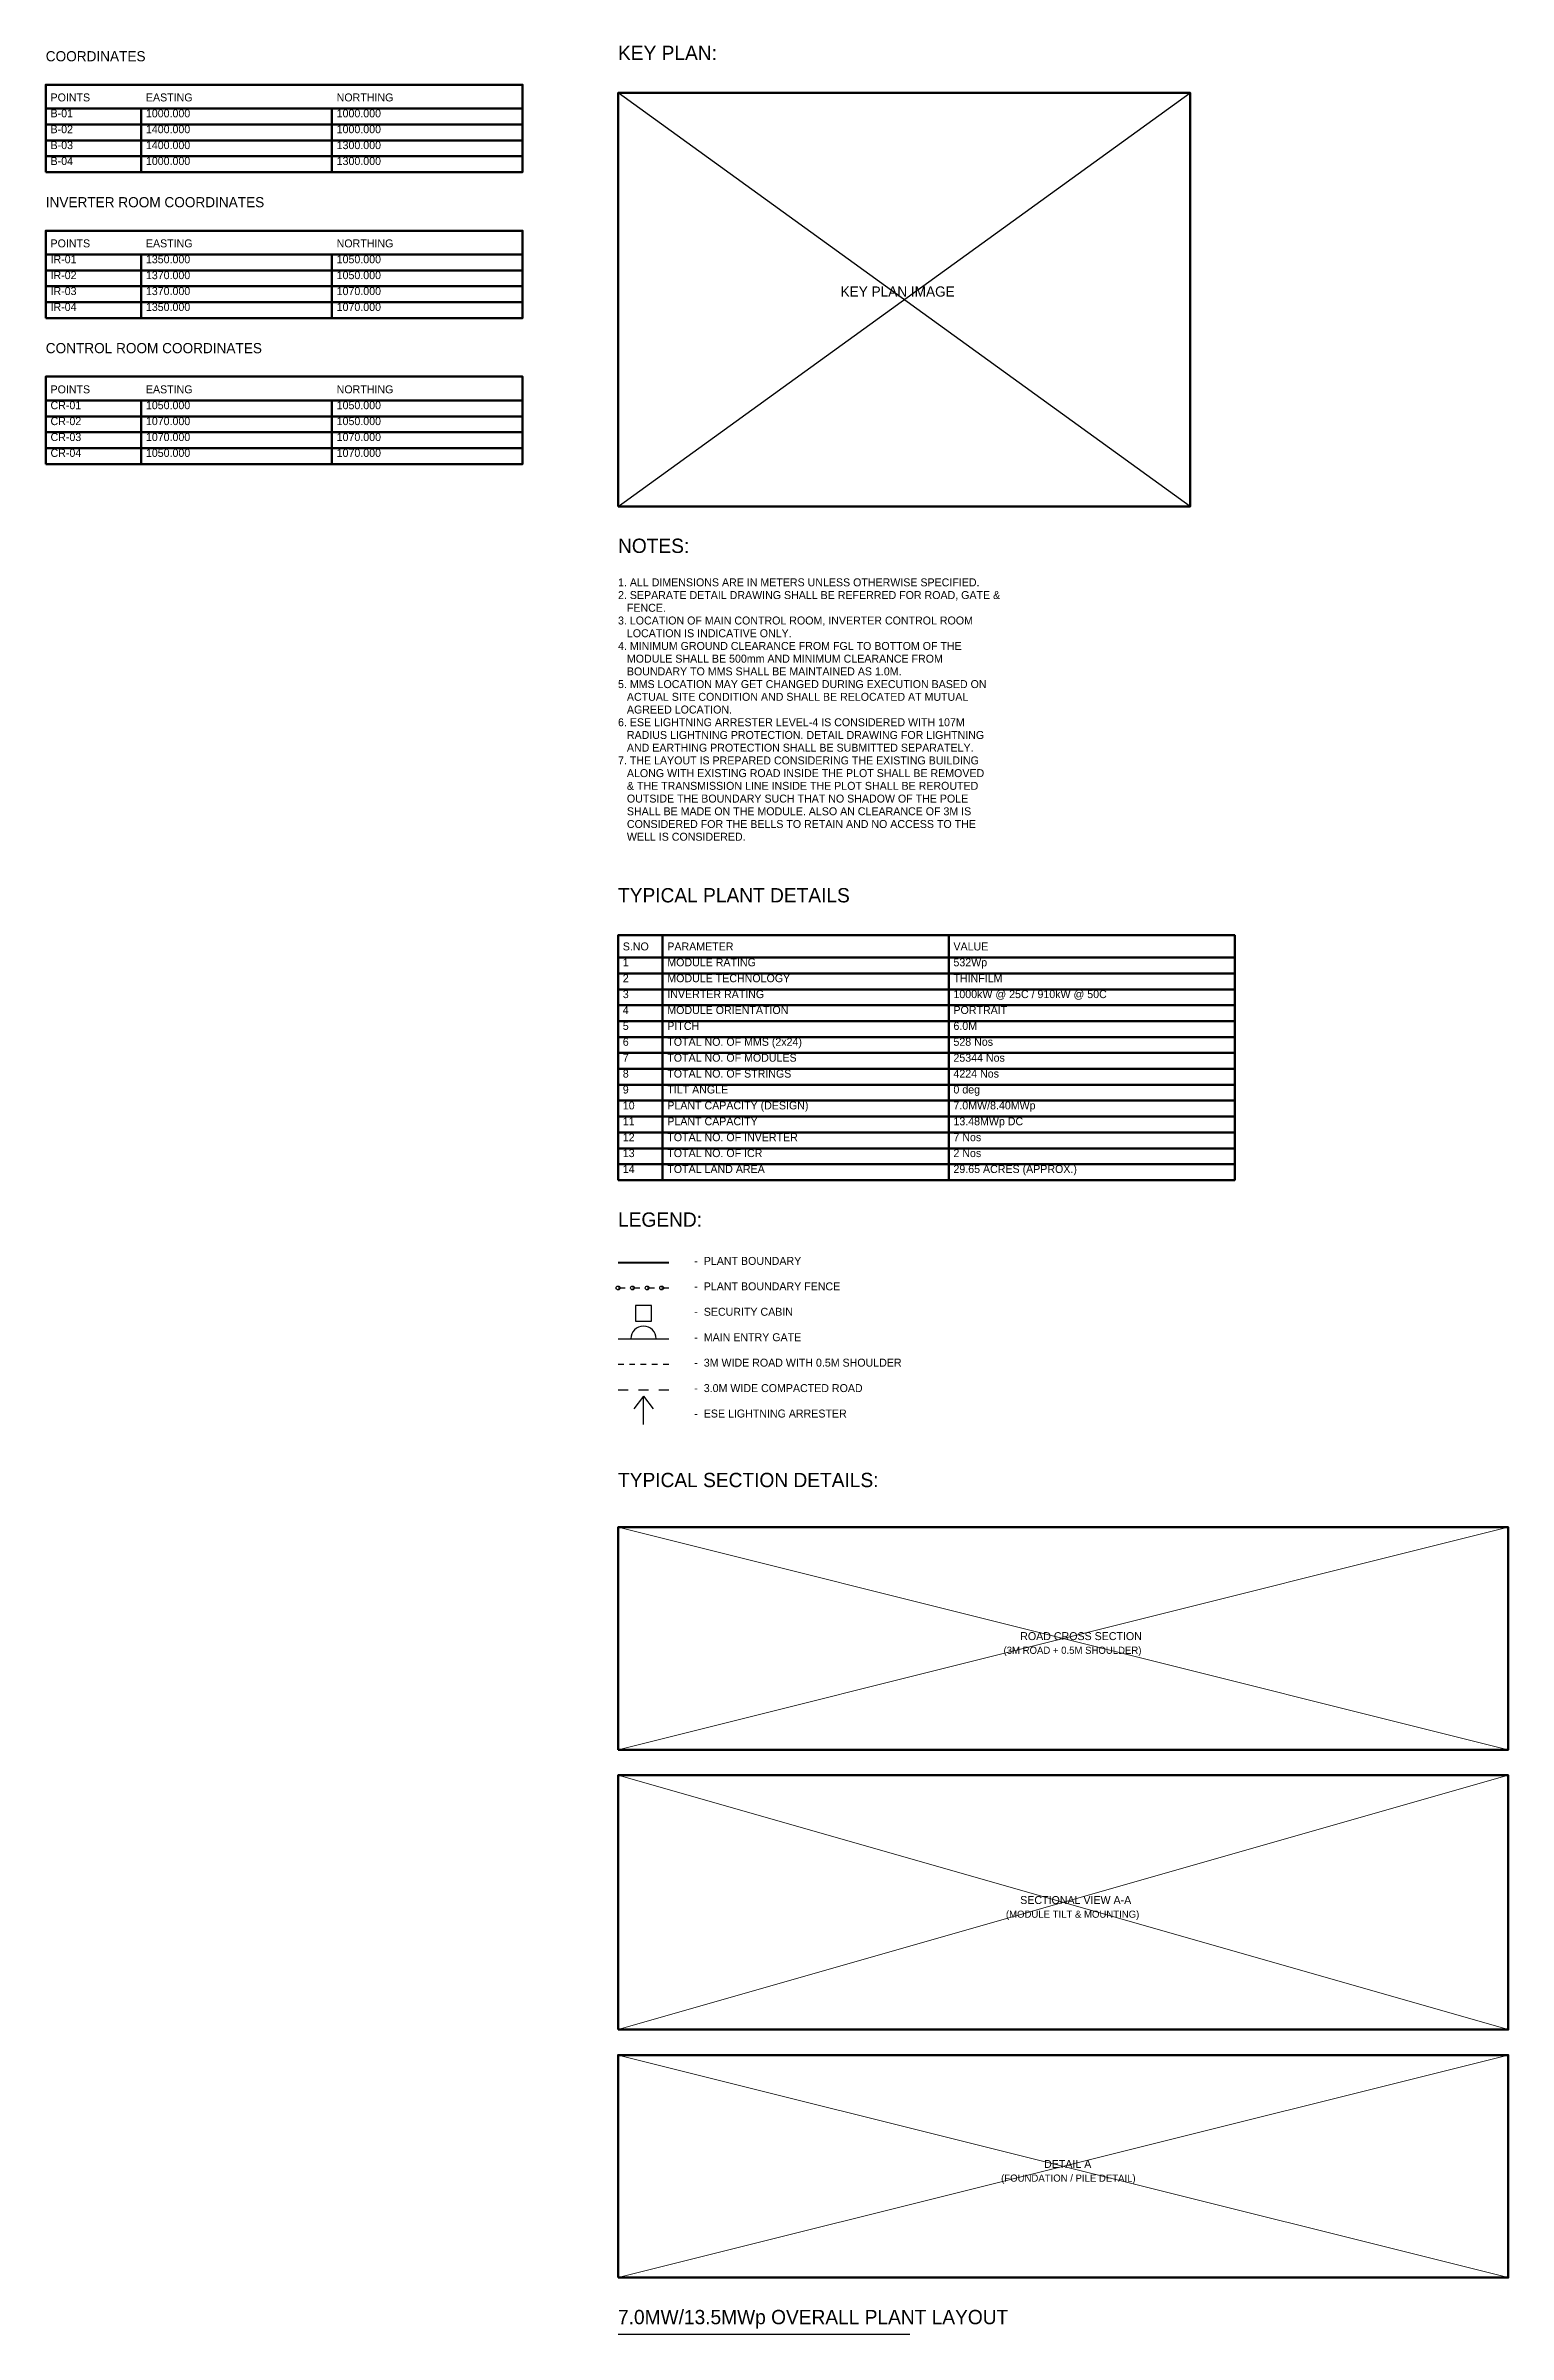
# Model space of a CAD drawing. Header units: metres. Extents: x 1000 to 1920, y 586 to 1306.
# Drawn here: x 1460 to 1920, y 586 to 1306 of the extents above; entities that cross this region are included whole.
import ezdxf
from ezdxf.enums import TextEntityAlignment as Align

# ---------------------------------------------------------------- set-up
doc = ezdxf.new("R2010")
doc.units = ezdxf.units.M
for name, color, linetype in [('BOUNDARY', 7, 'Continuous'), ('ENTRY_GATE', 6, 'Continuous'), ('FENCE', 30, 'Continuous'), ('LIGHTNING_ARRESTER', 3, 'Continuous'), ('ROADS', 2, 'Continuous'), ('SECURITY_CABIN', 4, 'Continuous'), ('SERVICE_ROAD', 1, 'Continuous'), ('TITLE_BLOCK', 7, 'Continuous')]:
    doc.layers.add(name, color=color, linetype=linetype)

msp = doc.modelspace()

# ---------------------------------------------------------------- linework, layer by layer
at = {"layer": 'BOUNDARY', "lineweight": 40}
msp.add_line((1640, 923.2), (1656, 923.2), dxfattribs=at)
at = {"layer": 'ENTRY_GATE', "lineweight": 30}
msp.add_line((1640, 899.2), (1656, 899.2), dxfattribs=at)
at = {"layer": 'ENTRY_GATE'}
msp.add_arc((1648, 899.2), 4, 0, 180, dxfattribs=at)
at = {"layer": 'FENCE', "lineweight": 30}
for p, q in [((1640, 915.2), (1642.29, 915.2)), ((1644.57, 915.2), (1646.86, 915.2)), ((1649.14, 915.2), (1651.43, 915.2)), ((1653.71, 915.2), (1656, 915.2))]:
    msp.add_line(p, q, dxfattribs=at)
at = {"layer": 'FENCE'}
for centre in [(1640, 915.2), (1644.57, 915.2), (1649.14, 915.2), (1653.71, 915.2)]:
    msp.add_circle(centre, 0.6, dxfattribs=at)
at = {"layer": 'LIGHTNING_ARRESTER', "lineweight": 30}
for p, q in [((1648, 881.2), (1645, 877.2)), ((1648, 872.2), (1648, 881.2)), ((1648, 881.2), (1651, 877.2))]:
    msp.add_line(p, q, dxfattribs=at)
at = {"layer": 'ROADS', "lineweight": 30}
for p, q in [((1640, 883.2), (1643.2, 883.2)), ((1646.4, 883.2), (1649.6, 883.2)), ((1652.8, 883.2), (1656, 883.2))]:
    msp.add_line(p, q, dxfattribs=at)
at = {"layer": 'SECURITY_CABIN', "lineweight": 30}
msp.add_lwpolyline([(1645.5, 904.7), (1650.5, 904.7), (1650.5, 909.7), (1645.5, 909.7)], close=True, dxfattribs=at)
at = {"layer": 'SERVICE_ROAD', "lineweight": 30}
for p, q in [((1640, 891.2), (1641.78, 891.2)), ((1643.56, 891.2), (1645.33, 891.2)), ((1647.11, 891.2), (1648.89, 891.2)), ((1650.67, 891.2), (1652.44, 891.2)), ((1654.22, 891.2), (1656, 891.2))]:
    msp.add_line(p, q, dxfattribs=at)
at = {"layer": 'TITLE_BLOCK', "lineweight": 25}
for p, q in [((1640, 1161), (1820, 1291)), ((1820, 1161), (1640, 1291))]:
    msp.add_line(p, q, dxfattribs=at)
at = {"layer": 'TITLE_BLOCK', "lineweight": 50}
for p, q in [((1490, 1286.1), (1490, 1281.1)), ((1490, 1281.1), (1490, 1276.1)), ((1550, 1286.1), (1550, 1281.1)), ((1550, 1281.1), (1550, 1276.1)), ((1490, 1276.1), (1490, 1271.1)), ((1550, 1276.1), (1550, 1271.1)), ((1490, 1271.1), (1490, 1266.1)), ((1550, 1271.1), (1550, 1266.1)), ((1490, 1240.2), (1490, 1235.2)), ((1550, 1240.2), (1550, 1235.2)), ((1490, 1235.2), (1490, 1230.2)), ((1550, 1235.2), (1550, 1230.2)), ((1490, 1230.2), (1490, 1225.2)), ((1490, 1225.2), (1490, 1220.2)), ((1550, 1230.2), (1550, 1225.2)), ((1550, 1225.2), (1550, 1220.2)), ((1490, 1194.3), (1490, 1189.3)), ((1490, 1189.3), (1490, 1184.3)), ((1550, 1194.3), (1550, 1189.3)), ((1550, 1189.3), (1550, 1184.3)), ((1490, 1184.3), (1490, 1179.3)), ((1550, 1184.3), (1550, 1179.3)), ((1490, 1179.3), (1490, 1174.3)), ((1550, 1179.3), (1550, 1174.3)), ((1654, 1026.1), (1654, 1019.1)), ((1744, 1026.1), (1744, 1019.1)), ((1654, 1019.1), (1654, 1014.1)), ((1744, 1019.1), (1744, 1014.1)), ((1654, 1014.1), (1654, 1009.1)), ((1654, 1009.1), (1654, 1004.1)), ((1744, 1014.1), (1744, 1009.1)), ((1744, 1009.1), (1744, 1004.1)), ((1654, 1004.1), (1654, 999.1)), ((1744, 1004.1), (1744, 999.1)), ((1654, 999.1), (1654, 994.1)), ((1654, 994.1), (1654, 989.1)), ((1744, 999.1), (1744, 994.1)), ((1744, 994.1), (1744, 989.1)), ((1654, 989.1), (1654, 984.1)), ((1744, 989.1), (1744, 984.1)), ((1654, 984.1), (1654, 979.1)), ((1654, 979.1), (1654, 974.1)), ((1744, 984.1), (1744, 979.1)), ((1744, 979.1), (1744, 974.1)), ((1654, 974.1), (1654, 969.1)), ((1744, 974.1), (1744, 969.1)), ((1654, 969.1), (1654, 964.1)), ((1744, 969.1), (1744, 964.1)), ((1654, 964.1), (1654, 959.1)), ((1654, 959.1), (1654, 954.1)), ((1744, 964.1), (1744, 959.1)), ((1744, 959.1), (1744, 954.1)), ((1654, 954.1), (1654, 949.1)), ((1744, 954.1), (1744, 949.1))]:
    msp.add_line(p, q, dxfattribs=at)
at = {"layer": 'TITLE_BLOCK', "lineweight": 18}
for p, q in [((1640, 769.95), (1920, 839.95)), ((1920, 769.95), (1640, 839.95)), ((1640, 681.95), (1920, 761.95)), ((1920, 681.95), (1640, 761.95)), ((1640, 603.95), (1920, 673.95)), ((1920, 603.95), (1640, 673.95))]:
    msp.add_line(p, q, dxfattribs=at)
at = {"layer": 'TITLE_BLOCK', "lineweight": 30}
msp.add_line((1640, 586.15), (1731.8, 586.15), dxfattribs=at)
at = {"layer": 'TITLE_BLOCK', "lineweight": 50}
for points in [[(1460, 1286.1), (1610, 1286.1), (1610, 1293.6), (1460, 1293.6)], [(1460, 1281.1), (1610, 1281.1), (1610, 1286.1), (1460, 1286.1)], [(1460, 1276.1), (1610, 1276.1), (1610, 1281.1), (1460, 1281.1)], [(1460, 1271.1), (1610, 1271.1), (1610, 1276.1), (1460, 1276.1)], [(1460, 1266.1), (1610, 1266.1), (1610, 1271.1), (1460, 1271.1)], [(1460, 1240.2), (1610, 1240.2), (1610, 1247.7), (1460, 1247.7)], [(1460, 1235.2), (1610, 1235.2), (1610, 1240.2), (1460, 1240.2)], [(1460, 1230.2), (1610, 1230.2), (1610, 1235.2), (1460, 1235.2)], [(1460, 1225.2), (1610, 1225.2), (1610, 1230.2), (1460, 1230.2)], [(1460, 1220.2), (1610, 1220.2), (1610, 1225.2), (1460, 1225.2)], [(1460, 1194.3), (1610, 1194.3), (1610, 1201.8), (1460, 1201.8)], [(1460, 1189.3), (1610, 1189.3), (1610, 1194.3), (1460, 1194.3)], [(1460, 1184.3), (1610, 1184.3), (1610, 1189.3), (1460, 1189.3)], [(1460, 1179.3), (1610, 1179.3), (1610, 1184.3), (1460, 1184.3)], [(1460, 1174.3), (1610, 1174.3), (1610, 1179.3), (1460, 1179.3)], [(1640, 1019.1), (1834, 1019.1), (1834, 1026.1), (1640, 1026.1)], [(1640, 1014.1), (1834, 1014.1), (1834, 1019.1), (1640, 1019.1)], [(1640, 1009.1), (1834, 1009.1), (1834, 1014.1), (1640, 1014.1)], [(1640, 1004.1), (1834, 1004.1), (1834, 1009.1), (1640, 1009.1)], [(1640, 999.1), (1834, 999.1), (1834, 1004.1), (1640, 1004.1)], [(1640, 994.1), (1834, 994.1), (1834, 999.1), (1640, 999.1)], [(1640, 989.1), (1834, 989.1), (1834, 994.1), (1640, 994.1)], [(1640, 984.1), (1834, 984.1), (1834, 989.1), (1640, 989.1)], [(1640, 979.1), (1834, 979.1), (1834, 984.1), (1640, 984.1)], [(1640, 974.1), (1834, 974.1), (1834, 979.1), (1640, 979.1)], [(1640, 969.1), (1834, 969.1), (1834, 974.1), (1640, 974.1)], [(1640, 964.1), (1834, 964.1), (1834, 969.1), (1640, 969.1)], [(1640, 959.1), (1834, 959.1), (1834, 964.1), (1640, 964.1)], [(1640, 954.1), (1834, 954.1), (1834, 959.1), (1640, 959.1)], [(1640, 949.1), (1834, 949.1), (1834, 954.1), (1640, 954.1)], [(1640, 769.95), (1920, 769.95), (1920, 839.95), (1640, 839.95)], [(1640, 681.95), (1920, 681.95), (1920, 761.95), (1640, 761.95)], [(1640, 603.95), (1920, 603.95), (1920, 673.95), (1640, 673.95)]]:
    msp.add_lwpolyline(points, close=True, dxfattribs=at)
at = {"layer": 'TITLE_BLOCK', "lineweight": 70}
msp.add_lwpolyline([(1640, 1161), (1820, 1161), (1820, 1291), (1640, 1291)], close=True, dxfattribs=at)

# ---------------------------------------------------------------- texts
at = {"layer": 'TITLE_BLOCK'}
for s, height, p in [('COORDINATES', 3.2, (1460, 1300)), ('KEY PLAN:', 4.5, (1640, 1300)), ('POINTS', 2.5, (1461.5, 1287.6)), ('EASTING', 2.5, (1491.5, 1287.6)), ('NORTHING', 2.5, (1551.5, 1287.6)), ('B-01', 2.5, (1461.5, 1282.6)), ('1000.000', 2.5, (1491.5, 1282.6)), ('1000.000', 2.5, (1551.5, 1282.6)), ('B-02', 2.5, (1461.5, 1277.6)), ('B-03', 2.5, (1461.5, 1272.6)), ('1400.000', 2.5, (1491.5, 1277.6)), ('1400.000', 2.5, (1491.5, 1272.6)), ('1000.000', 2.5, (1551.5, 1277.6)), ('1300.000', 2.5, (1551.5, 1272.6)), ('B-04', 2.5, (1461.5, 1267.6)), ('1000.000', 2.5, (1491.5, 1267.6)), ('1300.000', 2.5, (1551.5, 1267.6)), ('INVERTER ROOM COORDINATES', 3.2, (1460, 1254.1)), ('POINTS', 2.5, (1461.5, 1241.7)), ('IR-01', 2.5, (1461.5, 1236.7)), ('1350.000', 2.5, (1491.5, 1236.7)), ('EASTING', 2.5, (1491.5, 1241.7)), ('1050.000', 2.5, (1551.5, 1236.7)), ('NORTHING', 2.5, (1551.5, 1241.7)), ('IR-02', 2.5, (1461.5, 1231.7)), ('1370.000', 2.5, (1491.5, 1231.7)), ('1050.000', 2.5, (1551.5, 1231.7)), ('IR-03', 2.5, (1461.5, 1226.7)), ('IR-04', 2.5, (1461.5, 1221.7)), ('1370.000', 2.5, (1491.5, 1226.7)), ('1350.000', 2.5, (1491.5, 1221.7)), ('1070.000', 2.5, (1551.5, 1226.7)), ('1070.000', 2.5, (1551.5, 1221.7)), ('KEY PLAN IMAGE', 3.2, (1710, 1226)), ('CONTROL ROOM COORDINATES', 3.2, (1460, 1208.2)), ('POINTS', 2.5, (1461.5, 1195.8)), ('EASTING', 2.5, (1491.5, 1195.8)), ('NORTHING', 2.5, (1551.5, 1195.8)), ('CR-01', 2.5, (1461.5, 1190.8)), ('CR-02', 2.5, (1461.5, 1185.8)), ('1050.000', 2.5, (1491.5, 1190.8)), ('1070.000', 2.5, (1491.5, 1185.8)), ('1050.000', 2.5, (1551.5, 1190.8)), ('1050.000', 2.5, (1551.5, 1185.8)), ('CR-03', 2.5, (1461.5, 1180.8)), ('1070.000', 2.5, (1491.5, 1180.8)), ('1070.000', 2.5, (1551.5, 1180.8)), ('CR-04', 2.5, (1461.5, 1175.8)), ('1050.000', 2.5, (1491.5, 1175.8)), ('1070.000', 2.5, (1551.5, 1175.8)), ('NOTES:', 4.5, (1640, 1145)), ('1. ALL DIMENSIONS ARE IN METERS UNLESS OTHERWISE SPECIFIED.', 2.5, (1640, 1135.1)), ('2. SEPARATE DETAIL DRAWING SHALL BE REFERRED FOR ROAD, GATE &', 2.5, (1640, 1131.1)), ('   FENCE.', 2.5, (1640, 1127.1)), ('3. LOCATION OF MAIN CONTROL ROOM, INVERTER CONTROL ROOM', 2.5, (1640, 1123.1)), ('4. MINIMUM GROUND CLEARANCE FROM FGL TO BOTTOM OF THE', 2.5, (1640, 1115.1)), ('   LOCATION IS INDICATIVE ONLY.', 2.5, (1640, 1119.1)), ('   MODULE SHALL BE 500mm AND MINIMUM CLEARANCE FROM', 2.5, (1640, 1111.1)), ('   BOUNDARY TO MMS SHALL BE MAINTAINED AS 1.0M.', 2.5, (1640, 1107.1)), ('5. MMS LOCATION MAY GET CHANGED DURING EXECUTION BASED ON', 2.5, (1640, 1103.1)), ('   ACTUAL SITE CONDITION AND SHALL BE RELOCATED AT MUTUAL', 2.5, (1640, 1099.1)), ('6. ESE LIGHTNING ARRESTER LEVEL-4 IS CONSIDERED WITH 107M', 2.5, (1640, 1091.1)), ('   AGREED LOCATION.', 2.5, (1640, 1095.1)), ('   RADIUS LIGHTNING PROTECTION. DETAIL DRAWING FOR LIGHTNING', 2.5, (1640, 1087.1)), ('7. THE LAYOUT IS PREPARED CONSIDERING THE EXISTING BUILDING', 2.5, (1640, 1079.1)), ('   AND EARTHING PROTECTION SHALL BE SUBMITTED SEPARATELY.', 2.5, (1640, 1083.1)), ('   ALONG WITH EXISTING ROAD INSIDE THE PLOT SHALL BE REMOVED', 2.5, (1640, 1075.1)), ('   & THE TRANSMISSION LINE INSIDE THE PLOT SHALL BE REROUTED', 2.5, (1640, 1071.1)), ('   OUTSIDE THE BOUNDARY SUCH THAT NO SHADOW OF THE POLE', 2.5, (1640, 1067.1)), ('   SHALL BE MADE ON THE MODULE. ALSO AN CLEARANCE OF 3M IS', 2.5, (1640, 1063.1)), ('   WELL IS CONSIDERED.', 2.5, (1640, 1055.1)), ('   CONSIDERED FOR THE BELLS TO RETAIN AND NO ACCESS TO THE', 2.5, (1640, 1059.1)), ('TYPICAL PLANT DETAILS', 4.5, (1640, 1035.1)), ('S.NO', 2.5, (1641.5, 1020.6)), ('PARAMETER', 2.5, (1655.5, 1020.6)), ('VALUE', 2.5, (1745.5, 1020.6)), ('1', 2.5, (1641.5, 1015.6)), ('MODULE RATING', 2.5, (1655.5, 1015.6)), ('532Wp', 2.5, (1745.5, 1015.6)), ('3', 2.5, (1641.5, 1005.6)), ('2', 2.5, (1641.5, 1010.6)), ('MODULE TECHNOLOGY', 2.5, (1655.5, 1010.6)), ('INVERTER RATING', 2.5, (1655.5, 1005.6)), ('THINFILM', 2.5, (1745.5, 1010.6)), ('1000kW @ 25C / 910kW @ 50C', 2.5, (1745.5, 1005.6)), ('4', 2.5, (1641.5, 1000.6)), ('MODULE ORIENTATION', 2.5, (1655.5, 1000.6)), ('PORTRAIT', 2.5, (1745.5, 1000.6)), ('5', 2.5, (1641.5, 995.6)), ('6', 2.5, (1641.5, 990.6)), ('TOTAL NO. OF MMS (2x24)', 2.5, (1655.5, 990.6)), ('PITCH', 2.5, (1655.5, 995.6)), ('528 Nos', 2.5, (1745.5, 990.6)), ('6.0M', 2.5, (1745.5, 995.6)), ('7', 2.5, (1641.5, 985.6)), ('TOTAL NO. OF MODULES', 2.5, (1655.5, 985.6)), ('25344 Nos', 2.5, (1745.5, 985.6)), ('8', 2.5, (1641.5, 980.6)), ('9', 2.5, (1641.5, 975.6)), ('TOTAL NO. OF STRINGS', 2.5, (1655.5, 980.6)), ('TILT ANGLE', 2.5, (1655.5, 975.6)), ('4224 Nos', 2.5, (1745.5, 980.6)), ('0 deg', 2.5, (1745.5, 975.6)), ('10', 2.5, (1641.5, 970.6)), ('PLANT CAPACITY (DESIGN)', 2.5, (1655.5, 970.6)), ('7.0MW/8.40MWp', 2.5, (1745.5, 970.6)), ('11', 2.5, (1641.5, 965.6)), ('PLANT CAPACITY', 2.5, (1655.5, 965.6)), ('13.48MWp DC', 2.5, (1745.5, 965.6)), ('12', 2.5, (1641.5, 960.6)), ('13', 2.5, (1641.5, 955.6)), ('TOTAL NO. OF INVERTER', 2.5, (1655.5, 960.6)), ('TOTAL NO. OF ICR', 2.5, (1655.5, 955.6)), ('7 Nos', 2.5, (1745.5, 960.6)), ('2 Nos', 2.5, (1745.5, 955.6)), ('14', 2.5, (1641.5, 950.6)), ('TOTAL LAND AREA', 2.5, (1655.5, 950.6)), ('29.65 ACRES (APPROX.)', 2.5, (1745.5, 950.6)), ('LEGEND:', 4.5, (1640, 933.1)), ('-  PLANT BOUNDARY', 2.5, (1664, 921.7)), ('-  PLANT BOUNDARY FENCE', 2.5, (1664, 913.7)), ('-  SECURITY CABIN', 2.5, (1664, 905.7)), ('-  MAIN ENTRY GATE', 2.5, (1664, 897.7)), ('-  3M WIDE ROAD WITH 0.5M SHOULDER', 2.5, (1664, 889.7)), ('-  3.0M WIDE COMPACTED ROAD', 2.5, (1664, 881.7)), ('-  ESE LIGHTNING ARRESTER', 2.5, (1664, 873.7)), ('TYPICAL SECTION DETAILS:', 4.5, (1640, 851.2)), ('ROAD CROSS SECTION', 2.5, (1766.5, 803.7)), ('(3M ROAD + 0.5M SHOULDER)', 2.25, (1761.25, 799.45)), ('SECTIONAL VIEW A-A', 2.5, (1766.5, 720.7)), ('(MODULE TILT & MOUNTING)', 2.25, (1762, 716.45)), ('DETAIL A', 2.5, (1774, 637.7)), ('(FOUNDATION / PILE DETAIL)', 2.25, (1760.5, 633.45)), ('7.0MW/13.5MWp OVERALL PLANT LAYOUT', 4.5, (1640, 587.95))]:
    msp.add_text(s, height=height, dxfattribs=at).set_placement(p, align=Align.BOTTOM_LEFT)

doc.saveas('drawing.dxf')
